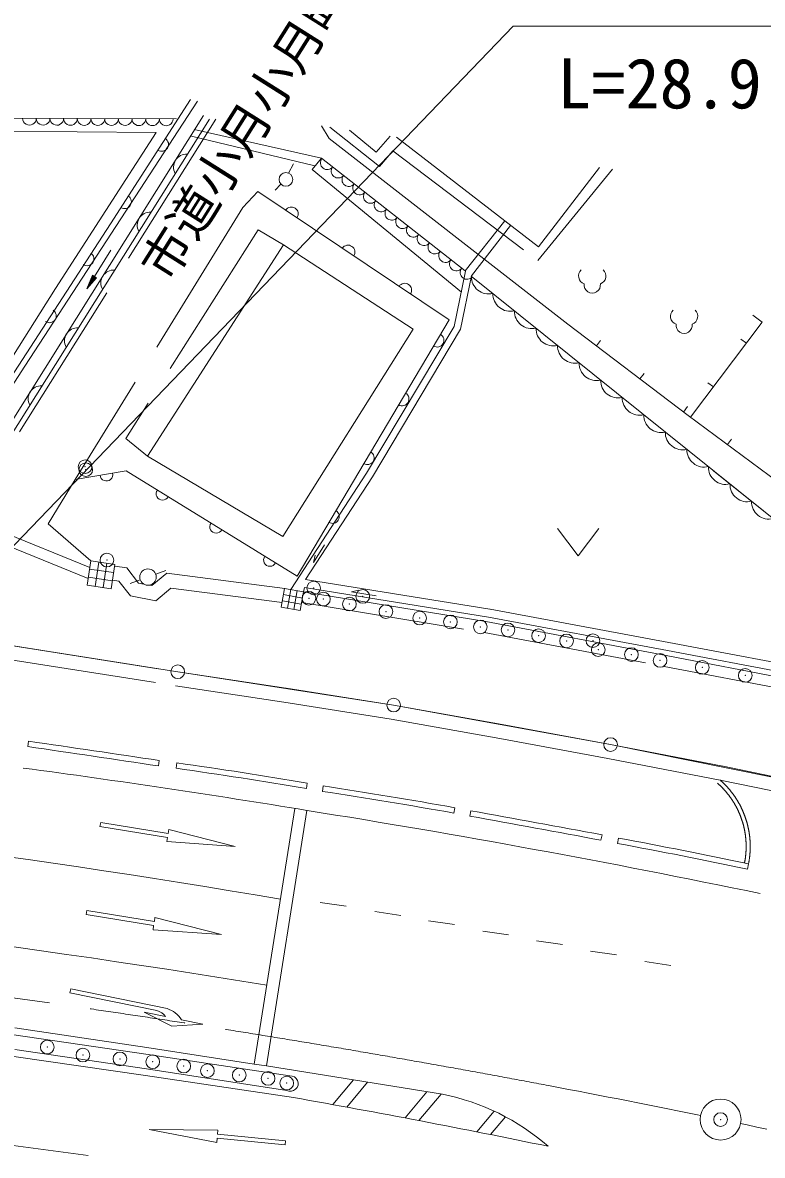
# Model space of a CAD drawing. Units: millimetres, scale not verified. Extents: x 40000 to 680001, y 20000 to 380001.
# Drawn here: x 347577 to 374634, y 315439 to 356867 of the extents above; entities that cross this region are included whole.
import ezdxf
from ezdxf.enums import TextEntityAlignment as Align

# ---------------------------------------------------------------- set-up
doc = ezdxf.new("R2010")
doc.units = ezdxf.units.MM
doc.header["$LTSCALE"] = 1000
doc.header["$PDMODE"] = 32
doc.header["$PDSIZE"] = 500
doc.linetypes.add('CHAIN', pattern=[18.5, 12, -1.5, 3.5, -1.5])
doc.linetypes.add('DASHED', pattern=[7.5, 6, -1.5])
for name, color, linetype, lineweight in [('M-BGD', 7, 'Continuous', 13), ('M-BMK', 2, 'CHAIN', 13), ('M-BMK-ROW', 1, 'Continuous', 13), ('M-BMK-SRVR', 3, 'Continuous', 13), ('M-STR-HTXT', 7, 'Continuous', 13), ('名称未設定-7', 2, 'CHAIN', 13)]:
    doc.layers.add(name, color=color, linetype=linetype, lineweight=lineweight)
doc.styles.add('ＭＳ ゴシック', font='')
doc.styles.get('ＭＳ ゴシック').set_extended_font_data('MS Gothic')

# ---------------------------------------------------------------- blocks, each defined once
blk = doc.blocks.new('ﾌﾟﾛｯﾄﾏｰｸ-02_67')
at = {"color": 3, "linetype": 'Continuous', "lineweight": 13}
blk.add_circle((0, 0), 0.5, dxfattribs=at)
blk = doc.blocks.new('ﾌﾟﾛｯﾄﾏｰｸ-03')
at = {"color": 3, "linetype": 'Continuous', "lineweight": 13}
blk.add_circle((0, 0), 0.5, dxfattribs=at)
at = {"color": 3}
blk.add_point((0, 0), dxfattribs=at)

msp = doc.modelspace()

# ---------------------------------------------------------------- linework, layer by layer
at = {"layer": 'M-BGD'}
for p, q in [((365519, 356742), (336194, 326251)), ((347651, 344301), (353975, 353991)), ((350786, 349512), (353722, 354057)), ((340775, 353400), (353204, 353346)), ((354198, 353474), (344543, 338095)), ((344739, 337938), (354409, 353341)), ((358790, 352627), (358506, 353089)), ((342827, 352934), (352462, 352845)), ((352462, 352845), (348782, 347139)), ((367517, 345837), (358790, 352627)), ((360512, 352135), (359537, 352935)), ((361024, 352714), (360512, 352135)), ((366441, 348668), (361248, 352681)), ((358505, 351913), (358162, 351494)), ((363765, 347784), (358505, 351913)), ((357306, 351362), (357489, 351703)), ((358162, 351494), (363627, 347007)), ((368680, 351574), (366441, 348668)), ((356819, 350744), (357023, 350961)), ((363175, 345994), (356185, 350692)), ((345211, 340950), (350786, 349512)), ((350799, 348545), (349926, 347135)), ((352139, 341011), (357120, 348744)), ((357120, 348744), (361859, 345655)), ((349926, 347135), (350130, 347631)), ((349926, 347135), (350138, 347626)), ((349926, 347135), (350147, 347620)), ((349926, 347135), (350156, 347615)), ((349926, 347135), (350163, 347610)), ((349926, 347135), (350173, 347604)), ((349926, 347135), (350183, 347598)), ((349926, 347135), (350192, 347592)), ((349926, 347135), (350210, 347581)), ((350130, 347631), (350278, 347539)), ((363362, 345749), (363775, 347776)), ((363598, 345657), (363995, 347603)), ((363989, 347595), (378967, 335561)), ((349926, 347135), (350223, 347573)), ((349926, 347135), (350237, 347565)), ((349926, 347135), (350246, 347559)), ((349926, 347135), (350257, 347552)), ((349926, 347135), (350268, 347546)), ((349926, 347135), (350278, 347539)), ((348782, 347139), (345751, 342354)), ((348782, 347139), (345751, 342354)), ((357616, 336627), (363175, 345994)), ((374286, 346172), (374630, 345913)), ((361859, 345655), (357090, 338069)), ((360156, 340392), (363362, 345749)), ((360368, 340260), (363598, 345657)), ((371924, 342493), (367517, 345837)), ((374630, 345913), (372002, 342436)), ((368563, 345043), (368714, 345242)), ((374049, 345144), (373850, 345294)), ((345402, 340828), (347651, 344301)), ((370157, 343834), (370308, 344033)), ((372843, 343548), (372644, 343699)), ((371750, 342625), (371901, 342824)), ((388394, 330263), (371924, 342493)), ((373356, 341433), (373505, 341634)), ((357090, 338069), (352139, 341011)), ((349499, 340156), (351358, 340477)), ((351358, 340477), (357616, 336627)), ((357392, 336134), (360156, 340392)), ((357928, 336501), (360368, 340260)), ((378967, 335561), (372850, 340475)), ((367147, 338367), (367897, 337367)), ((367897, 337367), (368647, 338367)), ((358614, 337767), (358221, 337125)), ((358221, 337125), (358278, 337388)), ((350073, 337181), (349940, 336291)), ((350073, 337181), (349940, 336291)), ((350028, 336884), (350899, 336753)), ((350943, 337050), (350073, 337181)), ((350943, 337050), (350073, 337181)), ((350363, 337137), (350230, 336247)), ((350653, 337094), (350520, 336204)), ((350810, 336160), (350943, 337050)), ((350943, 337050), (350810, 336160)), ((352443, 336692), (352819, 336828)), ((349984, 336587), (350854, 336457)), ((351880, 336486), (351504, 336350)), ((364670, 335419), (357928, 336501)), ((349940, 336291), (350810, 336160)), ((349940, 336291), (350810, 336160)), ((357160, 336176), (357036, 335487)), ((357160, 336176), (357036, 335487)), ((357849, 336052), (357160, 336176)), ((357849, 336052), (357160, 336176)), ((357390, 336134), (357266, 335446)), ((357619, 336093), (357495, 335404)), ((357725, 335363), (357849, 336052)), ((357849, 336052), (357725, 335363)), ((357881, 336205), (357849, 336052)), ((364522, 334959), (357849, 336052)), ((357881, 336205), (364623, 335122)), ((359606, 336048), (359877, 336107)), ((360511, 335905), (359606, 336048)), ((357077, 335717), (357766, 335593)), ((357119, 335946), (357808, 335822)), ((357036, 335487), (357725, 335363)), ((357036, 335487), (357725, 335363)), ((364522, 334959), (371118, 333715)), ((371164, 333904), (364623, 335122)), ((371118, 333715), (376855, 332613)), ((371164, 333904), (376989, 332800)), ((347766, 330390), (347795, 330588)), ((352544, 329682), (352574, 329879)), ((353190, 329596), (353218, 329794)), ((357956, 328858), (357990, 329055)), ((358539, 328752), (358570, 328950)), ((356050, 318779), (357534, 328125)), ((363355, 327957), (363390, 328154)), ((356494, 318709), (357978, 328055)), ((363939, 327844), (363975, 328041)), ((350406, 327468), (350431, 327616)), ((352873, 327064), (350406, 327468)), ((352898, 327212), (350431, 327616)), ((352898, 327212), (352922, 327360)), ((352922, 327360), (355353, 326734)), ((352849, 326916), (352873, 327064)), ((352849, 326916), (355353, 326734)), ((368732, 326964), (368769, 327160)), ((369333, 326847), (369370, 327044)), ((374088, 325909), (374129, 326105)), ((349902, 324245), (349926, 324393)), ((352394, 323989), (349926, 324393)), ((358464, 324688), (359412, 324548)), ((352369, 323841), (349902, 324245)), ((352394, 323989), (352418, 324137)), ((352418, 324137), (354849, 323511)), ((360462, 324353), (361410, 324213)), ((362420, 324020), (363368, 323879)), ((352345, 323693), (352369, 323841)), ((352345, 323693), (354849, 323511)), ((364406, 323643), (365354, 323503)), ((366374, 323289), (367322, 323149)), ((368351, 322911), (369299, 322771)), ((370332, 322523), (371281, 322384)), ((349334, 321531), (349304, 321384)), ((352861, 320810), (349334, 321531)), ((352482, 320734), (349304, 321384)), ((353035, 320162), (352018, 320676)), ((352801, 320516), (352018, 320676)), ((354173, 320235), (353389, 320396)), ((352087, 319141), (347256, 319850)), ((352124, 319389), (347292, 320097)), ((354173, 320235), (353035, 320162)), ((347251, 319060), (352076, 318355)), ((352112, 318602), (347287, 319308)), ((357347, 318347), (352087, 319141)), ((356050, 318779), (352125, 319389)), ((357235, 317816), (352112, 318602)), ((356050, 318779), (356494, 318709)), ((362932, 317672), (356494, 318709)), ((352074, 318355), (357484, 317551)), ((359680, 318196), (358927, 317294)), ((360197, 318112), (359436, 317202)), ((362365, 317763), (361566, 316806)), ((362882, 317680), (362072, 316710)), ((364823, 317057), (364189, 316298)), ((365237, 316851), (364692, 316198)), ((344270, 316195), (349974, 315439)), ((354720, 316362), (352210, 316382)), ((354676, 315914), (352210, 316382)), ((354720, 316362), (354705, 316212)), ((354705, 316212), (357193, 315968)), ((354690, 316063), (354676, 315914)), ((354690, 316063), (357178, 315819)), ((357193, 315968), (357178, 315819))]:
    msp.add_line(p, q, dxfattribs=at)
at = {"layer": 'M-BGD', "linetype": 'DASHED'}
for p, q in [((358505, 351913), (353853, 352964)), ((358809, 353044), (360635, 351602)), ((353753, 352711), (358270, 351626)), ((360635, 351602), (361116, 352175)), ((361116, 352175), (366423, 348162)), ((366423, 348162), (369155, 351503)), ((356185, 350692), (355627, 350110)), ((355627, 350110), (349499, 340156)), ((356186, 349287), (351350, 341652)), ((357120, 348744), (356186, 349287)), ((363765, 347784), (365210, 349617)), ((363995, 347603), (365427, 349449)), ((351350, 341652), (352139, 341011)), ((348505, 338535), (349499, 340156)), ((345133, 338937), (350037, 336939)), ((344982, 338566), (349976, 336532)), ((350075, 337180), (348505, 338535)), ((351382, 336925), (350947, 336987)), ((351812, 336371), (351382, 336925)), ((352303, 336277), (352845, 336726)), ((357165, 336175), (352845, 336726)), ((351812, 336371), (352003, 336334)), ((352214, 336294), (352303, 336277)), ((357785, 335657), (364458, 334565)), ((364458, 334565), (371042, 333322)), ((346505, 333659), (353170, 332612)), ((357208, 332527), (353248, 333126)), ((357130, 332012), (353170, 332612)), ((361137, 331909), (357211, 332526)), ((361056, 331395), (357130, 332012)), ((361056, 331395), (365030, 330681)), ((368986, 329953), (365030, 330681)), ((373187, 329677), (369084, 330464)), ((373089, 329166), (368986, 329953)), ((375849, 328593), (373089, 329166))]:
    msp.add_line(p, q, dxfattribs=at)
for points in [[(354641, 353340), (344897, 337812), (344223, 337143)], [(357068, 335663), (353003, 336182), (352446, 335719), (351521, 335898), (351100, 336440), (350874, 336472)], [(342668, 335088), (346605, 334170), (353251, 333126)], [(388172, 329722), (381241, 331273), (376775, 332221), (371042, 333322)], [(369080, 330464), (365123, 331193), (361148, 331907)], [(380862, 328091), (375954, 329103), (373195, 329675)]]:
    msp.add_lwpolyline(points, dxfattribs=at)
at = {"layer": 'M-BGD'}
msp.add_lwpolyline([(377181, 333069), (371219, 334199), (364677, 335417)], dxfattribs=at)
for centre, radius in [((357204, 351134), 250), ((352161, 336589), 300)]:
    msp.add_circle(centre, radius, dxfattribs=at)
for centre, radius, start, end in [((347827, 353369), 250, 179.7522, 359.7522), ((348327, 353367), 250, 179.7522, 359.7522), ((348827, 353365), 250, 179.7522, 359.7522), ((349327, 353363), 250, 179.7522, 359.7522), ((349827, 353361), 250, 179.7522, 359.7522), ((350327, 353359), 250, 179.7522, 359.7522), ((350827, 353356), 250, 179.7522, 359.7522), ((351327, 353354), 250, 179.7522, 359.7522), ((351827, 353352), 250, 179.7522, 359.7522), ((352327, 353350), 250, 179.7522, 359.7522), ((352827, 353348), 250, 179.7522, 359.7522), ((352662, 352415), 250, 237.132, 57.132), ((353568, 351582), 472, 85.9518, 209.8069), ((358721, 351743), 250, 141.8649, 321.8649), ((359114, 351435), 250, 141.8649, 321.8649), ((359508, 351126), 250, 141.8649, 321.8649), ((359901, 350817), 250, 141.8649, 321.8649), ((351305, 350315), 250, 237.132, 57.132), ((360294, 350508), 250, 141.8649, 321.8649), ((357405, 349872), 250, 326.091, 146.091), ((360687, 350200), 250, 141.8649, 321.8649), ((352239, 349465), 472, 85.9518, 209.8069), ((361081, 349891), 250, 141.8649, 321.8649), ((361474, 349582), 250, 141.8649, 321.8649), ((361867, 349273), 250, 141.8649, 321.8649), ((362261, 348965), 250, 141.8649, 321.8649), ((349933, 348225), 250, 236.4843, 56.4843), ((359480, 348477), 250, 326.091, 146.091), ((362654, 348656), 250, 141.8649, 321.8649), ((363047, 348347), 250, 141.8649, 321.8649), ((363440, 348038), 250, 141.8649, 321.8649), ((350909, 347348), 472, 85.9518, 209.8069), ((363834, 347729), 250, 141.8649, 321.8649), ((364625, 347579), 636, 178.6, 283.8409), ((368211, 347599), 300, 131.4195, 251.1424), ((368611, 347599), 300, 288.8576, 48.5806), ((361555, 347083), 250, 326.091, 146.091), ((368411, 347274), 300, 172.1402, 7.8598), ((365413, 346946), 636, 178.6, 283.8409), ((348553, 346140), 250, 236.4843, 56.4843), ((371573, 346127), 300, 131.4195, 251.1424), ((371973, 346127), 300, 288.8576, 48.5806), ((366201, 346312), 636, 178.6, 283.8409), ((349580, 345230), 472, 85.9518, 209.8069), ((366990, 345679), 636, 178.6, 283.8409), ((371773, 345802), 300, 172.1402, 7.8598), ((362735, 345253), 250, 239.3159, 59.3159), ((367778, 345046), 636, 178.6, 283.8409), ((368566, 344412), 636, 178.6, 283.8409), ((348251, 343113), 472, 85.9518, 209.8069), ((369355, 343779), 636, 178.6, 283.8409), ((361459, 343103), 250, 239.3159, 59.3159), ((370143, 343146), 636, 178.6, 283.8409), ((370931, 342512), 636, 178.6, 283.8409), ((371720, 341879), 636, 178.6, 283.8409), ((360184, 340953), 250, 239.3159, 59.3159), ((372508, 341246), 636, 178.6, 283.8409), ((373296, 340612), 636, 178.6, 283.8409), ((350639, 340334), 232, 185.2152, 14.3326), ((352691, 339635), 232, 143.8429, 332.9603), ((374085, 339979), 636, 178.6, 283.8409), ((374873, 339345), 636, 178.6, 283.8409), ((358908, 338804), 250, 239.3159, 59.3159), ((354657, 338426), 232, 143.8429, 332.9603), ((356624, 337216), 232, 143.8429, 332.9603), ((223843, -522578), 861923, 81.41256, 81.73366), ((223770, -523075), 862625, 81.41269, 81.7336), ((328067, 151545), 180014, 80.43173, 81.96852), ((301211, -16436), 349136, 80.64258, 82.3656), ((328071, 151569), 179790, 80.43164, 81.96864), ((329585, 138558), 192585, 79.89058, 81.34408), ((299149, -14243), 343953, 80.31594, 85.2977), ((329595, 138618), 192324, 79.89036, 81.34433), ((301598, -26151), 358664, 78.26267, 80.95583), ((279117, -147559), 482911, 79.30559, 79.88369), ((279143, -147423), 482972, 79.30552, 79.88378), ((327668, 103136), 227758, 78.22959, 79.44992), ((327679, 103191), 227503, 78.2294, 79.45003), ((293630, -61479), 388264, 80.68031, 85.05602), ((352381, 320244), 500, 32.8708, 78.4438), ((352544, 319861), 1000, 32.2812, 71.4762), ((357372, 318064), 283, 241.1314, 94.9474), ((302886, 6771), 315540, 78.31415, 80.03605), ((361341, 309558), 8268, 48.7049, 78.9062)]:
    msp.add_arc(centre, radius, start, end, dxfattribs=at)
at = {"layer": 'M-BGD', "linetype": 'DASHED'}
for radius, start in [(3083, 348.7647), (3233, 348.7646)]:
    msp.add_arc((370958, 326735), radius, start, 48.7539, dxfattribs=at)
at = {"layer": 'M-BGD'}
for p in [(358048, 335815), (358578, 335784), (359528, 335600), (360864, 335327), (362099, 335088), (363227, 334951), (364319, 334765), (365330, 334656), (366449, 334445), (367473, 334253), (368631, 333933), (369844, 333756), (370895, 333538), (372435, 333286), (374007, 332993), (348474, 319399), (349782, 319107), (351133, 318967), (352336, 318860), (353470, 318703), (354336, 318535), (355497, 318376), (356556, 318254), (357238, 318081)]:
    msp.add_point(p, dxfattribs=at)
at = {"layer": 'M-BMK'}
for points in [[(372371, 316900), (372260, 316922), (371898, 316996), (371535, 317069), (371172, 317142), (370809, 317214), (370446, 317286), (370083, 317358), (369720, 317430), (369357, 317501), (368994, 317572), (368630, 317643), (368267, 317713), (367904, 317783), (367540, 317853), (367177, 317923), (366813, 317992)], [(374797, 316399), (374435, 316475), (374073, 316550), (373840, 316598)]]:
    msp.add_lwpolyline(points, dxfattribs=at)
at = {"layer": 'M-BMK-ROW', "color": 30}
msp.add_lwpolyline([(320299, 339615), (325273, 338006), (326738, 337613), (331477, 336450), (335551, 336054), (341903, 335306), (346605, 334170), (353251, 333126), (361148, 331906), (369084, 330463), (380870, 328089)], dxfattribs=at)
at = {"layer": 'M-BMK-ROW'}
for centre in [(349860, 340626), (349888, 340517), (350659, 337209), (358222, 336189), (360017, 335879), (368434, 334262)]:
    msp.add_circle(centre, 250, dxfattribs=at)
for p in [(349860, 340626), (349888, 340517), (350659, 337209), (358222, 336189), (360017, 335879), (368434, 334262)]:
    msp.add_point(p, dxfattribs=at)
at = {"layer": 'M-STR-HTXT'}
msp.add_line((365519, 356742), (391826, 356742), dxfattribs=at)
at = {"layer": '名称未設定-7'}
msp.add_arc((292376, -75024), 400002, 79.27517, 92.57237, dxfattribs=at)

# ---------------------------------------------------------------- block references
at = {"layer": 'M-BMK-ROW', "xscale": 500.001, "yscale": 500.001}
for p in [(353251, 333126), (361148, 331907), (369084, 330464)]:
    msp.add_blockref('ﾌﾟﾛｯﾄﾏｰｸ-02_67', p, dxfattribs=at)
at = {"layer": 'M-BMK-SRVR', "xscale": 1500.003, "yscale": 1500.003}
msp.add_blockref('ﾌﾟﾛｯﾄﾏｰｸ-03', (373106, 316749), dxfattribs=at)

# ---------------------------------------------------------------- texts
at = {"layer": 'M-BGD', "style": 'ＭＳ ゴシック'}
msp.add_text('市道小月小月町26号線', height=1320, rotation=57.774, dxfattribs=at).set_placement((356614, 355623), align=Align.TOP_CENTER)
at = {"layer": 'M-STR-HTXT', "style": 'ＭＳ ゴシック'}
msp.add_text('L=28.9 W=0.7 H=0.7', height=1833, dxfattribs=at).set_placement((367135, 353180), align=Align.BOTTOM_LEFT)

doc.saveas('drawing.dxf')
